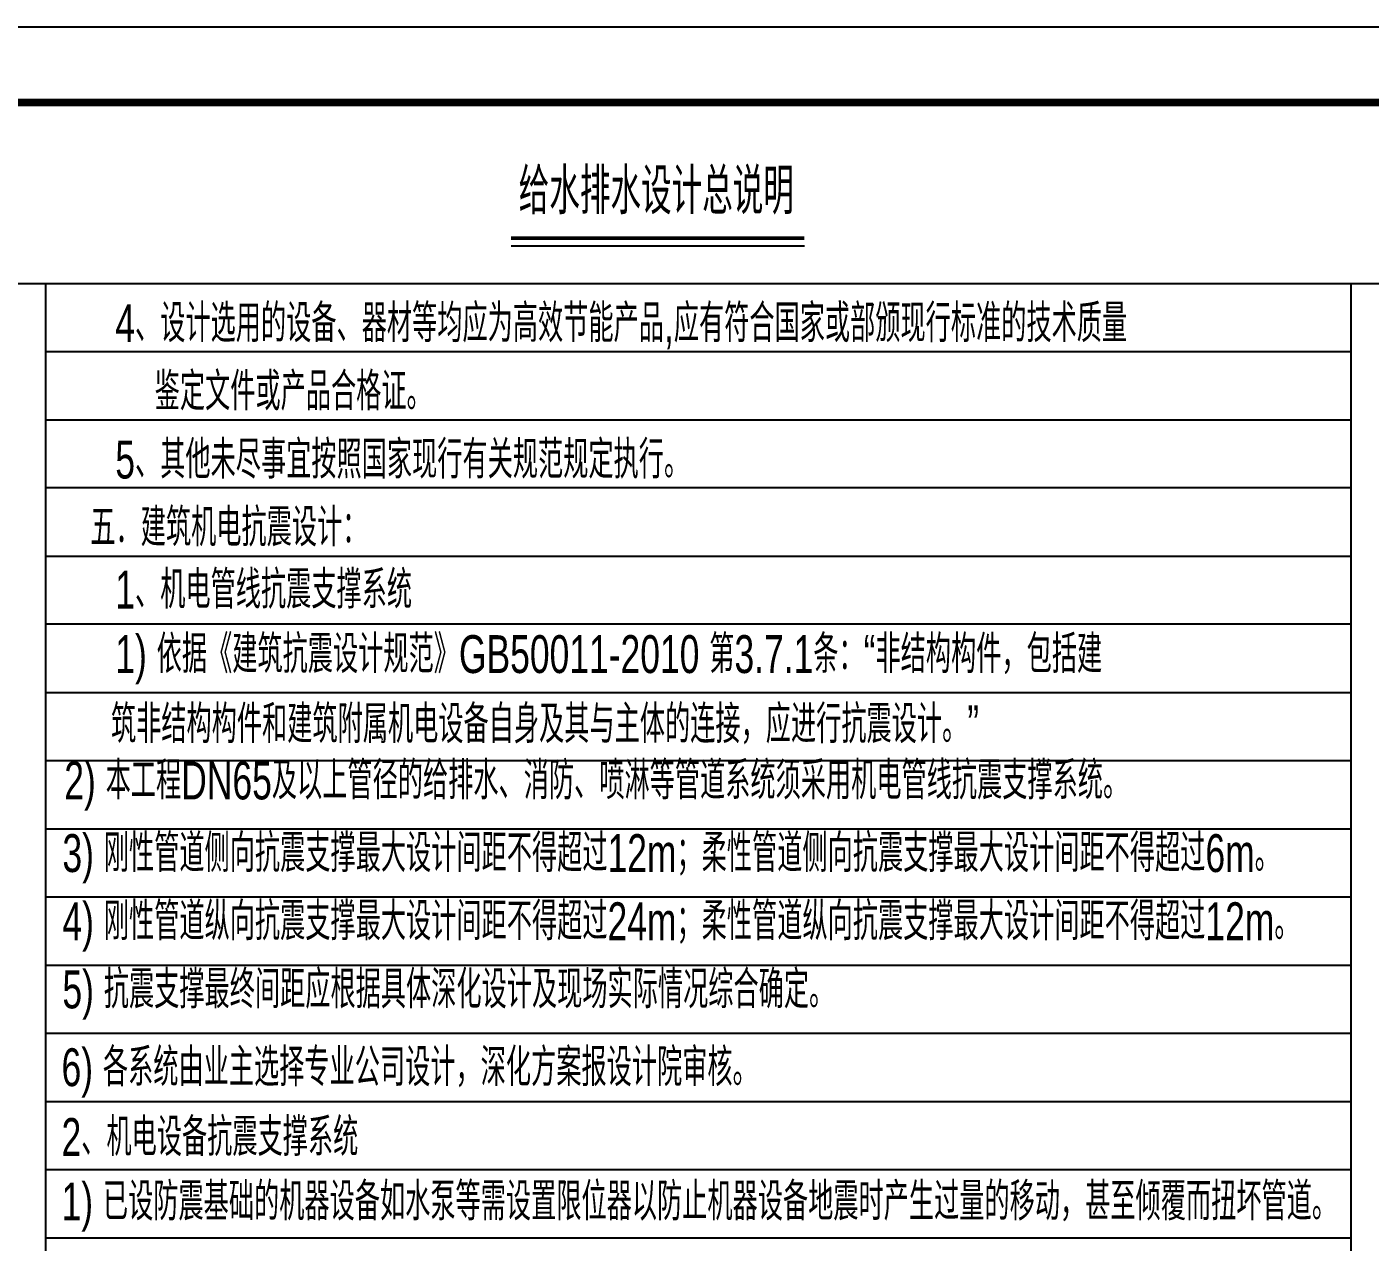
# Model space of a CAD drawing. Extents: x 14168272 to 29396535, y -812963 to 33736.
# Drawn here: x 14607956 to 14625689, y -197565 to -181520 of the extents above; entities that cross this region are included whole.
import ezdxf
from ezdxf.enums import TextEntityAlignment as Align

# ---------------------------------------------------------------- set-up
doc = ezdxf.new("R2010")
doc.units = 0
doc.header["$LTSCALE"] = 1000
doc.header["$MEASUREMENT"] = 0
for name, color, linetype in [('JZ_0', 7, 'Continuous'), ('JZ_TEXT', 42, 'Continuous'), ('TK', 4, 'Continuous')]:
    doc.layers.add(name, color=color, linetype=linetype)
doc.styles.add('DXF', font='ros.shx', dxfattribs={"width": 0.7, "bigfont": 'hzs.shx'})

# ---------------------------------------------------------------- blocks, each defined once
blk = doc.blocks.new('GeYuanFrame_26828864', base_point=(20.09, 4.53))
at = {"layer": 'TK'}
blk.add_lwpolyline([(20.09, 4.53), (20.09, 598.53), (861.09, 598.53), (861.09, 4.53)], close=True, dxfattribs=at)
at = {"layer": 'TK', "const_width": 1}
blk.add_lwpolyline([(45.09, 588.53), (851.09, 588.53), (851.09, 14.53), (45.09, 14.53)], close=True, dxfattribs=at)

msp = doc.modelspace()

# ---------------------------------------------------------------- linework, layer by layer
at = {"layer": 'JZ_0', "color": 8}
for p, q in [((14590472.6, -184907.1), (14643171.9, -184907.1)), ((14608205.8, -233295.1), (14608205.8, -184907.1)), ((14625438.8, -233295.1), (14625438.8, -184907.1)), ((14608205.8, -185807.1), (14625438.8, -185807.1)), ((14608205.8, -186707.1), (14625438.8, -186707.1)), ((14625438.8, -187607.1), (14608205.8, -187607.1)), ((14608205.8, -188507.1), (14625438.8, -188507.1)), ((14625438.8, -189407.1), (14608205.8, -189407.1)), ((14608205.8, -190307.1), (14625438.8, -190307.1)), ((14608205.8, -191207.1), (14625438.8, -191207.1)), ((14608205.8, -192107.1), (14625438.8, -192107.1)), ((14608205.8, -193007.1), (14625438.8, -193007.1)), ((14608205.8, -193907.1), (14625438.8, -193907.1)), ((14608205.8, -194807.1), (14625438.8, -194807.1)), ((14608205.8, -195707.1), (14625438.8, -195707.1)), ((14608205.8, -196607.1), (14625438.8, -196607.1)), ((14608205.8, -197507.1), (14625438.8, -197507.1))]:
    msp.add_line(p, q, dxfattribs=at)
at = {"layer": 'JZ_TEXT'}
msp.add_line((14614347.8, -184410.3), (14618220.6, -184410.3), dxfattribs=at)
at = {"layer": 'JZ_TEXT', "const_width": 50}
msp.add_lwpolyline([(14614347.8, -184310.9), (14618220.6, -184310.9)], dxfattribs=at)

# ---------------------------------------------------------------- block references
at = {"xscale": 100, "yscale": 100, "zscale": 100}
msp.add_blockref('GeYuanFrame_26828864', (14587972.6, -240920.3), dxfattribs=at)

# ---------------------------------------------------------------- texts
at = {"layer": 'JZ_TEXT', "style": 'DXF', "width": 0.7}
msp.add_text('给水排水设计总说明', height=607.14, dxfattribs=at).set_placement((14616265.5, -184175.2), align=Align.BOTTOM_CENTER)
for s, p in [('4、设计选用的设备、器材等均应为高效节能产品,应有符合国家或部颁现行标准的技术质量', (14609123.4, -185683.1)), ('鉴定文件或产品合格证。', (14609643.1, -186583.1)), ('5、其他未尽事宜按照国家现行有关规范规定执行。', (14609123.4, -187483.1)), ('五．建筑机电抗震设计：', (14608794, -188378.7)), ('1、机电管线抗震支撑系统', (14609123.4, -189200.3)), ('1) 依据《建筑抗震设计规范》GB50011-2010 第3.7.1条：“非结构构件，包括建', (14609123.4, -190051.4)), ('筑非结构构件和建筑附属机电设备自身及其与主体的连接，应进行抗震设计。”', (14609065.3, -190976.4)), ('2) 本工程DN65及以上管径的给排水、消防、喷淋等管道系统须采用机电管线抗震支撑系统。', (14608449.7, -191719.7)), ('3) 刚性管道侧向抗震支撑最大设计间距不得超过12m；柔性管道侧向抗震支撑最大设计间距不得超过6m。', (14608425.1, -192678.5)), ('4) 刚性管道纵向抗震支撑最大设计间距不得超过24m；柔性管道纵向抗震支撑最大设计间距不得超过12m。', (14608425.1, -193578.5)), ('5) 抗震支撑最终间距应根据具体深化设计及现场实际情况综合确定。', (14608425.1, -194478.5)), ('6) 各系统由业主选择专业公司设计，深化方案报设计院审核。', (14608413.5, -195505.8)), ('2、机电设备抗震支撑系统', (14608413.5, -196426.9)), ('1) 已设防震基础的机器设备如水泵等需设置限位器以防止机器设备地震时产生过量的移动，甚至倾覆而扭坏管道。', (14608413.5, -197278))]:
    msp.add_text(s, height=500, dxfattribs=at).set_placement(p)

doc.saveas('drawing.dxf')
